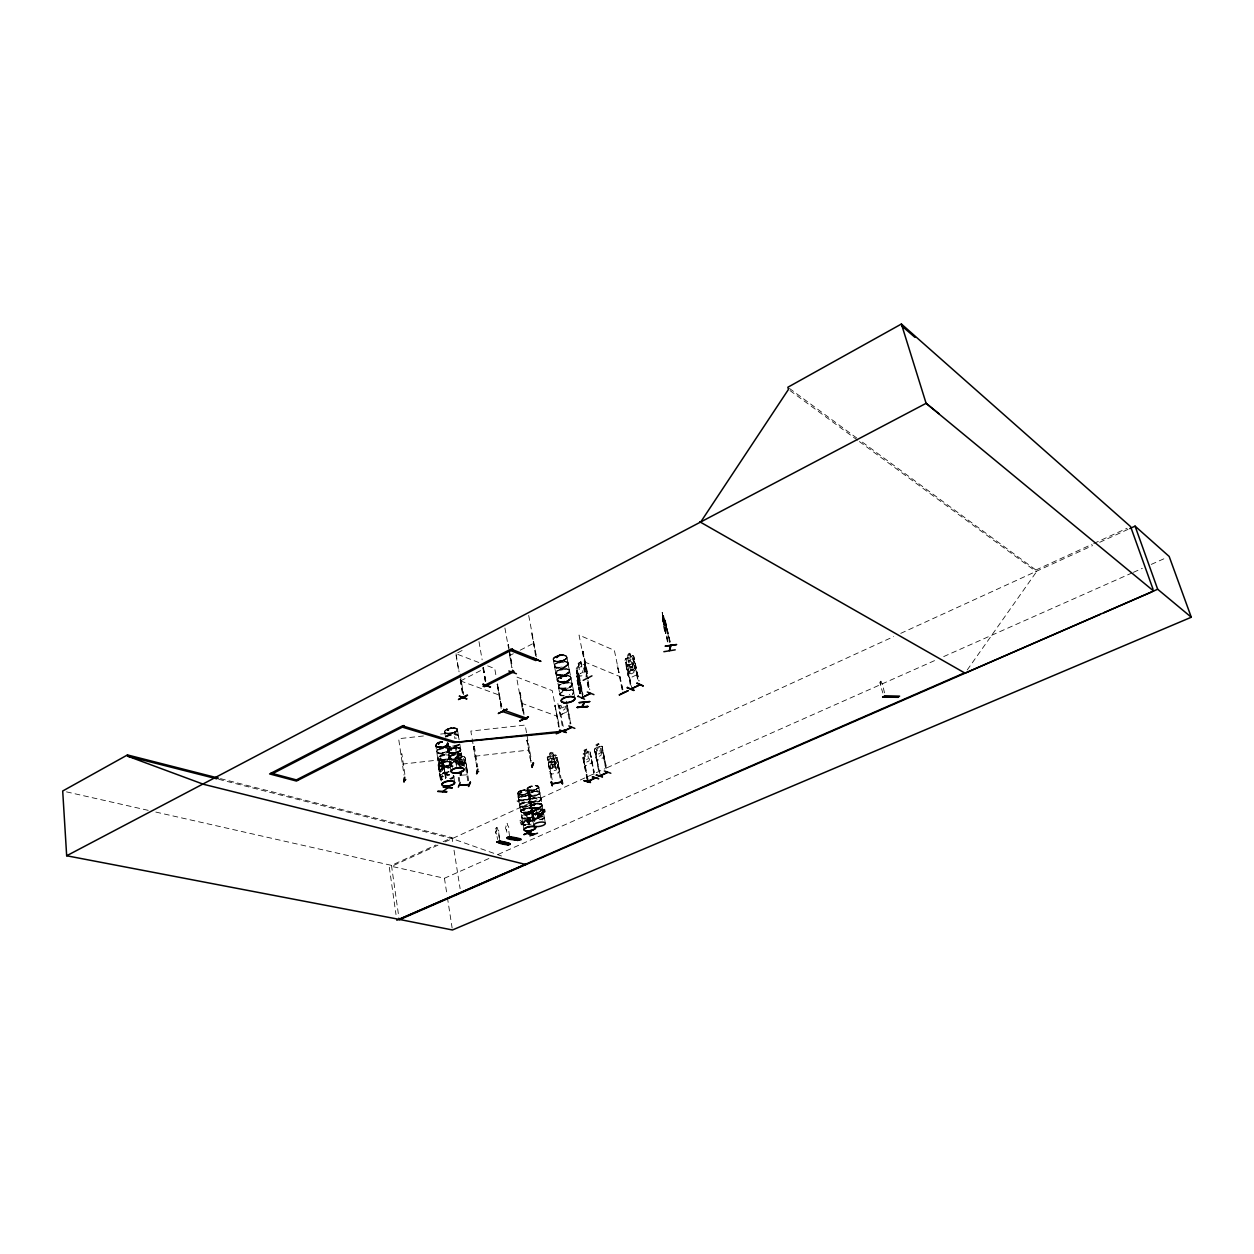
<?xml version="1.0" encoding="UTF-8"?>
<svg xmlns="http://www.w3.org/2000/svg" width="1254" height="1254" viewBox="0 0 1254 1254"><rect width="100%" height="100%" fill="white"/><g stroke="black" fill="none" stroke-linecap="round" stroke-linejoin="round"><path stroke-width="0.75" stroke-dasharray="5 3.75" d="M554.409 665.075L554.973 667.222M572.31 684.982L572.31 684.95A7.069 2.947 -11 0 0 562.67 683.477A7.069 2.947 -11 0 0 561.165 688.854A7.069 2.947 -11 0 0 572.294 685.076L571.73 683.242M573.768 692.333L573.188 690.64M531.351 804.096L531.367 804.033A5.972 2.132 -10.3 0 1 522.072 806.902A5.972 2.132 -10.3 0 1 523.122 802.999A5.972 2.132 -10.3 0 1 531.382 803.908L531.367 803.203M532.574 818.658L531.477 813.36M569.645 671.486L569.661 671.423A7.054 2.978 -10.9 0 0 560.052 669.887A7.054 2.978 -10.9 0 0 558.547 675.326A7.054 2.978 -10.9 0 0 569.629 671.548L568.172 664.557A6.928 2.963 -10.9 0 1 557.293 668.445A6.928 2.963 -10.9 0 1 558.751 663.053A6.928 2.963 -10.9 0 1 568.187 664.698L567.639 662.41M529.266 800.413L528.295 795.208M530.223 797.685L530.238 797.528A5.972 2.147 -10.3 0 1 520.943 800.538A5.972 2.147 -10.3 0 1 521.993 796.603A5.972 2.147 -10.3 0 1 530.238 797.528L530.223 797.842A5.878 2.116 -10.3 0 1 521.053 800.867A5.878 2.116 -10.3 0 1 522.087 797.011A5.878 2.116 -10.3 0 1 530.223 797.905L530.223 796.823M559.786 693.666L560.381 695.359M444.449 772.433L440.326 775.599L444.449 772.433L444.559 768.906M573.689 692.616L574.834 697.882M577.044 675.906L580.132 693.728M449.23 748.716L450.672 756.836A6.552 2.539 -9.2 0 0 441.283 755.739A6.552 2.539 -9.2 0 0 440.593 760.285A6.552 2.539 -9.2 0 0 450.641 756.914L452.49 768.968M449.057 758.936L446.659 744.249M440.734 777.935L440.985 778.562M461.911 756.46L461.911 756.805A6.568 2.539 -9.3 0 1 451.801 760.175A6.568 2.539 -9.3 0 1 452.553 755.629A6.568 2.539 -9.3 0 1 461.895 756.805M635.496 664.808L635.261 668.57L635.574 664.839M539.894 793.092A5.988 2.163 -10.4 0 1 530.536 796.118A5.988 2.163 -10.4 0 1 531.649 792.152A5.988 2.163 -10.4 0 1 539.894 793.092L539.894 792.387M636.687 671.156L636.546 674.903L636.86 671.156M603.237 757.541L603.519 754.25M603.676 754.25L603.393 757.635L597.265 760.41L594.286 749.829L596.716 747.603M591.23 763.09L591.684 759.814M591.606 759.783L591.386 763.184L585.367 765.959L583.941 763.341M519.611 804.896L519.626 805.695M586.01 677.176L586.339 673.539M559.488 711.99L560.946 714.733L567.372 711.614L566.886 704.638M401.876 753.999L400.904 754.25L401.876 753.999L404.964 775.003M528.42 819.693C515.331 826.057 526.288 818.737 528.373 819.755M544.408 817.796L544.408 817.138M528.106 794.111L528.122 794.879M880.089 682.145L881.123 681.251L881.97 683.885A2.289 1.332 -88.6 0 1 883.098 686.894L885.042 695.029M509.547 836.23L508.497 828.581A2.1 1.583 -74.3 0 0 507.635 825.681C508.387 821.245 503.889 823.47 506.13 826.433A2.1 1.583 -74.3 0 0 506.255 829.599L507.055 833.267L506.334 829.615M527.041 818.486L529.517 819.128L527.088 818.611M529.172 825.069L528.216 818.611M496.02 828.251L496.349 830.853A2.085 1.567 -74.5 0 0 496.537 834.051L497.65 839.506M451.346 763.749L446.471 766.131L440.311 765.975M458.588 751.804L453.854 753.105L449.34 752.619M543.233 811.354A6.019 2.116 -10.5 0 1 533.828 814.363A6.019 2.116 -10.5 0 1 534.956 810.476A6.019 2.116 -10.5 0 1 543.233 811.354L543.233 810.68M456.393 748.011L455.468 748.105L458.227 765.034M525.975 814.159C525.645 815.915 527.73 814.739 526.978 814.003C523.953 826.95 529.204 822.326 539.518 816.683L527.746 822.875M527.777 822.859L527.636 822.107M548.703 765.567L550.255 768.373L557.842 766.884L558.281 763.702M557.858 766.931L558.406 763.733M558.845 772.652L559.378 769.501L556.87 755.676L555.538 754.83L548.029 756.303L547.199 757.51L551.008 778.295M559.488 769.533L558.939 772.73L551.337 774.141L549.769 771.304L547.308 757.526L550.365 755.958L549.801 752.933M526.414 815.1L526.006 814.144L526.946 814.018M526.68 814.003L528.498 824.975M476.818 767.072L473.401 746.302M474.294 746.349L473.369 746.443M460.657 764.721A6.583 2.524 -9.3 0 0 460.437 760.833L460.5 760.77A6.583 2.524 -9.3 0 0 450.656 762.981A6.583 2.524 -9.3 0 0 454.293 766.116M460.986 775.223L466.786 774.831L467.319 771.633M466.817 774.784L467.428 771.649L466.065 763.404L464.732 762.401L457.067 762.949L456.221 764.062M521.695 816.824L522.918 823.517A5.909 2.053 -10.3 0 0 531.038 823.721M664.871 630.26C663.131 631.655 661.093 597.045 662.958 620.448L668.178 643.302M662.347 615.385L662.645 613.457M662.598 616.498L662.582 614.319M662.645 619.68L663.632 615.463L663.397 616.78L662.504 613.3M669.683 642.314L664.479 618.112L670.185 641.782M670.075 642.252L664.871 618.065M664.542 625.777L663.523 617.908L668.288 642.832M665.608 633.066C666.611 611.09 666.814 640.794 664.761 630.198L665.733 633.051M541.07 799.488A6.004 2.147 -10.4 0 1 531.696 802.497A6.004 2.147 -10.4 0 1 532.809 798.563A6.004 2.147 -10.4 0 1 541.07 799.488L541.038 799.77A5.909 2.116 -10.4 0 1 531.821 802.842A5.909 2.116 -10.4 0 1 532.919 798.955A5.909 2.116 -10.4 0 1 541.038 799.864L541.054 798.767M440.499 780.098L438.022 764.752L442.474 760.065L446.252 779.941M533.514 815.743A6.004 2.1 -10.3 0 1 524.172 818.737A6.004 2.1 -10.3 0 1 525.238 814.896A6.004 2.1 -10.3 0 1 533.514 815.743L533.499 816.072A5.909 2.069 -10.3 0 1 524.282 819.081A5.909 2.069 -10.3 0 1 525.348 815.288A5.909 2.069 -10.3 0 1 533.499 816.135L533.499 815.053L534.486 821.135M555.788 672.583L556.353 674.464M570.931 678.022L569.598 679.997M557.089 679.684L557.575 678.822M526.931 740.409L527.887 740.158L526.931 740.409L530.975 762.73M460.861 749.641L459.732 751.115M451.33 763.749L451.675 763.012A6.693 2.571 -9.4 0 1 460.626 761.57A6.693 2.571 -9.4 0 1 461.989 764.846M565.679 706.143L564.802 709.341L562.247 710.579L560.397 708.714L559.817 705.767M447.662 751.365C450.17 747.619 457.224 746.318 460.798 749.187M447.615 751.083L451.299 748.277L459.168 747.792M457.647 730.079L452.38 733.276M438.649 764.752L439.746 763.278M444.465 731.474L448.133 728.652L455.954 728.182M440.734 741.913C435.483 741.522 433.335 748.246 440.06 747.196M531.461 812.686L531.398 813.156M463.902 763.89L462.851 763.655L461.582 766.555M539.863 807.404L538.906 807.56L542.167 805.46A5.941 2.116 -10.4 0 0 533.922 804.598A5.941 2.116 -10.4 0 0 532.809 808.454L531.696 808.281M527.558 819.442L528.404 818.972M567.89 681.063L567.278 680.499L568.25 680.812M520.629 810.868L521.194 812.279L524.517 812.905L531.351 811.087M528.686 819.364L529.674 824.834M563.03 660.215C571.103 659.526 563.563 648.506 553.092 658.883L553.672 660.529L557.481 661.548M526.868 793.437L526.272 793.86M457.381 752.337L458.212 751.898M449.261 765.614L448.305 765.724L448.979 765.238M454.951 732.555L454.591 731.928M445.719 746.067L445.907 746.13M578.078 674.652L576.95 671.015L576.762 677.019M576.605 672.959L576.95 671.987M576.824 674.025L577.169 673.053M579.756 693.76L576.683 678.602L577.122 675.843M577.702 674.229L578.078 673.179L582.828 695.077M576.73 676.941L578.078 673.179L582.452 695.108M578.078 673.304L577.702 674.386L576.95 671.015M577.31 680.138L580.288 695.202M579.238 675.734L583 694.638M580.633 686.142C577.075 694.747 582.279 685.076 580.1 682.442M554.738 762.166L553.594 765.112L550.428 762.855L553.092 765.912L551.823 769.893L553.892 766.445L556.227 769.015L557.246 768.718L554.425 765.677L555.836 761.852L551.619 762.698M587.123 779.612L582.389 755.378L583.047 753.967L588.972 751.318L590.101 751.82L594.067 772.354M587.327 779.674L582.546 755.41L584.787 753.168L584.145 750.174L584.834 760.316L586.574 762.103L588.957 761.006L589.772 758.027L588.675 752.478C585.696 752.698 586.935 745.237 587.28 752.102M630.386 685.217L624.931 660.388L625.605 658.789L632.361 655.45L633.709 656.124L639.117 681M625.683 658.82L624.931 660.388M595.023 748.497L594.443 749.861L598.957 772.323M458.321 756.867L457.82 753.811L461.111 753.591L461.613 756.648M455.437 760.096L456.346 760.034L457.287 765.818M461.096 753.638L457.804 753.858M456.534 766.46L455.218 758.184L456.08 757.024L463.729 756.491L465.062 757.494L467.428 771.649M468.667 780.709L465.062 757.494M465.187 759.563L464.278 759.626L467.758 780.787M437.959 743.951C441.878 742.227 437.285 745.675 438.587 743.324M438.618 744.092L439.511 743.465L438.712 744.03M447.882 730.439L447.02 730.063M447.6 730.596L448.932 730.047L448.117 729.906M445.186 745.895L446.126 745.864M454.183 732.555L455.171 732.446M454.512 732.32L455.061 732.085M442.192 763.733L442.725 763.122L441.643 763.482M458.807 759.736L462.115 759.469L462.616 762.542M520.128 792.277L521.241 791.556L520.379 791.885M561.635 678.492L559.989 678.571L560.444 677.724M451.471 749.641L450.688 749.767M556.353 657.018L556.87 657.739M458.431 752.055L457.459 752.149M458.18 752.134L457.553 751.898M557.042 657.723L557.575 656.877M542.041 808.454L540.944 807.811L534.565 810.695L541.007 807.827L542.041 808.454L543.248 815.1C543.139 818.878 529.063 819.771 536.179 819.27M564.096 660.247L563.798 659.792M559.911 678.336L560.71 678.022M560.82 678.242L561.149 677.599M561.228 678.461L560.993 677.615M567.905 680.624L567.451 680.389M570.539 679.166L570.445 676.439M521.288 794.754L517.526 793.641L518.56 791.697M527.056 788.5L533.561 785.459L537.511 785.647L538.844 787.167M530.019 787.01L529.846 787.418M529.972 787.826L530.74 786.948M531.147 808.344L532.417 809.159L530.395 807.419C530.771 803.297 537.543 803.171 540.787 803.626M530.332 806.745L532.527 804.896L538.358 803.626M524.219 809.77L522.996 810.335M523.247 810.115L524.172 809.629M527.072 788.562L529.533 790.271L536.555 789.221M538.859 787.23L536.257 788.844M532.448 809.222L529.407 812.012M533.969 805.742L533.013 805.444L534.423 805.444M533.765 805.585L534.157 805.883M522.84 809.316L524.156 808.83A5.878 2.085 -10.3 0 1 532.307 809.645L528.953 811.902L521.993 812.42M570.476 678.869C567.169 681.706 560.397 683.775 557.042 680.185M496.255 827.765L495.988 828.784M534.173 808.532C536.775 808.344 543.923 806.4 541.634 804.018L540.819 803.642M460.547 750.676L455.594 753.09M438.978 763.984L442.223 761.742L447.176 760.912M581.527 665.184L580.947 661.783L578.016 663.178L578.784 666.485L577.577 668.272L578.784 674.338L580.727 676.251L583.392 674.918L584.317 671.595L583.094 665.529L581.448 665.153L580.806 661.908M630.558 656.406L629.869 653.177L626.906 654.588L627.768 657.895L626.483 659.667L629.053 672.019L631.06 673.915L633.803 672.599L634.728 669.291L633.427 663.209L631.734 662.833L633.709 661.767L634.979 662.41L633.615 661.861L626.953 665.153M627.768 665.952L628.991 664.165M967.242 669.965L1036.478 571.793L1035.898 570.006L860.072 440.452M880.465 681.188L880.104 682.442M528.138 819.285L528.906 825.101M521.727 821.166C523.341 832.672 516.084 812.811 522.918 823.517A5.909 2.053 -10.3 0 1 528.263 820.179C531.21 821.072 529.549 816.056 530.081 819.364M521.178 823.956L520.128 821.887M448.211 744.453L446.346 745.817M439.684 762.981L438.79 765.442M556.149 657.268L557.184 657.362M557.936 657.457L556.557 657.927M532.542 812.796L534.659 810.805L532.386 812.749L533.655 819.442M558.406 677.677L557.137 680.577M558.453 677.959C556.353 679.449 564.488 674.276 566.636 675.655M550.349 755.911L548.923 757.212L551.055 768.592L553.124 770.708L556.149 770.144L557.309 767.432L556.259 761.852L554.456 761.147M550.004 763.012L551.431 761.711M519.877 792.073L521.053 791.682M530.379 787.575L529.501 787.606M526.868 793.704L525.99 793.625M521.789 809.912C518.372 811.918 528.42 805.476 531.085 808.046M523.388 809.802L524.47 810.303M532.95 805.617L533.326 805.648M538.906 807.419L539.878 807.31L539.001 807.482M441.22 761.084L442.239 761.429L443.148 767.15L442.678 770.285L441.079 771.539L439.841 769.768L439.072 759.25C442.27 754.438 441.251 765.849 440.781 757.886M439.245 759.313L440.828 758.043M438.853 766.272L440.969 779.737M445.468 778.373L443.493 762.573L446.549 779.972M456.973 758.09L458.447 756.961M457.961 764.031L459.434 762.902M496.333 827.562L497.383 827.624L497.932 830.148A2.085 1.567 -74.5 0 1 498.684 833.017L499.625 840.619L498.778 833.032A2.085 1.567 -74.5 0 0 497.932 830.148L497.932 830.148M554.472 657.159L555.741 656.391M556.792 656.83L555.945 657.425M558.422 677.646C561.886 675.687 568.234 673.539 570.993 677.505M448.807 749.829L449.935 749.155M568.031 681.016L569.598 680.029M458.588 751.789L459.716 751.13M439.746 763.247L445.546 761.303L451.017 761.993M442.897 763.608L442.019 763.905M443.179 766.805C445.797 766.492 452.239 766.178 451.534 762.275M518.545 791.682L523.906 789.926L527.856 790.114M521.398 791.995L520.347 792.277M526.617 793.704L528.827 792.34L528.702 790.522M521.774 809.896L522.84 809.332M531.477 805.491L532.542 804.911M530.254 811.401L531.304 810.821M457.663 652.832L462.585 650.246M460.579 680.891L483.731 668.962M509.892 655.481L513.325 653.71M520.191 650.183L533.906 643.114M508.325 644.431L509.03 648.255M535.521 655.356L531.602 632.094L536.304 657.065M501.177 708.416L497.242 684.292L501.788 706.66M497.885 684.543L496.945 684.449M583.204 651.422L582.279 651.312L583.204 651.422L587.687 673.774M580.868 661.94L578.141 663.241L578.862 666.517M577.248 670.639L576.464 671.031L577.483 670.733L582.749 697.334M584.207 667.175C585.728 665.435 583.706 673.037 585.728 674.793M520.316 692.898L519.391 692.804L520.316 692.898L524.282 714.702M625.746 658.899L627.768 657.895M632.424 655.607L630.48 656.563L629.869 653.177M626.389 662.112L625.37 662.41L626.389 662.112L631.985 688.603M633.223 658.538L634.258 658.24L633.223 658.538L637.675 679.402M629.21 664.996L631.922 663.664L630.637 657.613L627.925 658.946L630.511 671.313L633.254 669.997L631.969 663.915L629.226 665.247M622.047 689.653L617.407 665.843L622.94 689.747M617.987 666.093L617.109 665.984M628.395 671.736L635.104 668.46M635.261 668.57L628.348 671.878L626.859 669.025M558.359 706.472L561.055 705.156M564.316 706.801L561.761 708.055L561.196 705.093M560.851 714.702L567.372 711.614M631.044 659.416L628.113 660.827L628.881 664.103L626.201 666.673L628.035 675.389M558.673 726.975L554.958 705.783L559.55 727.054M555.538 706.002L554.66 705.924M636.546 674.903L629.555 678.179L628.066 675.295M584.145 750.174L586.762 749.014M587.28 751.945L588.988 751.193M594.96 748.419L600.932 745.738L601.998 746.334M588.392 781.211L582.953 757.291M593.926 774.627L590.368 753.685M600.415 775.74L594.866 751.757M605.4 767.166L602.359 748.105M155.825 812.075L391.467 865.37L436 844.977M443.132 841.7L452.036 837.625L452.804 842.484M1035.898 570.006L1092.015 544.299M1093.77 543.499L1127.095 528.232M437.944 845.149L391.609 866.357L444.433 878.27L489.17 858.394M445.06 841.889L605.274 768.577M607.046 767.761L893.632 636.624M900.748 633.364L1092.626 545.553M1099.695 542.308L1128.004 529.36M542.371 810.288L544.753 809.206L545.286 812.075L537.747 816.856L535.599 816.291L535.113 813.642L536.759 811.354L541.195 809.332L542.245 810.397L544.753 809.206L545.286 812.075M545.114 811.996L542.888 813.141M525.975 814.316L538.123 808.955L526.131 814.99L527.072 814.739M527.432 818.376L528.577 819.019M528.404 818.063L527.762 819.379M527.37 819.27L530.003 818.094M527.934 819.661L528.859 819.332M530.238 819.411L528.295 820.163A5.909 2.053 -10.3 0 1 534.455 821.48M539.518 816.683L527.37 822.028M527.448 822.624L539.659 817.467M498.12 854.429L936.534 659.745M943.698 656.579L1131.578 573.141M1133.381 572.341L1142.316 568.375M1151.266 564.394L1165.577 558.046M568.328 680.781L561.494 682.286L557.089 680.279M446.361 745.848L440.06 747.227M457.208 752.635L458.635 752.071M442.49 763.341L441.518 763.905M449.496 765.395L446.502 766.398M519.595 791.102L520.896 790.584A5.847 2.132 -10.3 0 1 529.063 791.525A5.847 2.132 -10.3 0 1 519.924 794.487A5.847 2.132 -10.3 0 1 520.959 790.6M535.348 789.581L536.649 789.079M525.755 794.017L527.056 793.531M539.972 807.278L535.662 808.438M451.597 750.362L450.39 750.441M442.223 761.742L443.822 761.303M525.739 794.033L521.303 794.785M532.307 809.645A5.878 2.085 -10.3 0 1 523.137 812.592A5.878 2.085 -10.3 0 1 524.188 808.783L531.132 808.313M524.156 808.83L525.63 808.438M460.845 762.056L460.955 762.118A6.583 2.524 -9.4 0 1 461.974 765.253M552.81 752.369L553.375 755.394L556.792 755.77L561.04 778.342M548.374 759.203L547.481 759.375L548.406 759.344L552.606 781.885M556.227 757.729L557.121 757.557L556.227 757.729L560.13 778.389M551.588 762.495L554.597 761.915M548.264 763.263L549.095 761.993C554.19 763.2 547.637 756.193 553.97 757.996L554.55 761.037L557.967 761.491L556.635 760.645M550.757 758.639L553.986 758.043M549.174 762.134L556.604 760.755L557.873 761.554M537.135 807.905L532.762 808.234L530.348 807.168M523.216 809.99L524.015 810.319M445.531 737.164L444.606 731.348L446.173 733.261L452.38 733.308M440.718 741.898L442.411 741.616A6.411 2.539 -9.1 0 0 435.702 744.97L436.894 752.494M438.759 743.277L439.919 743.622M455.61 753.105L452.224 753.497M441.863 763.153L442.537 762.949M563.234 682.176L565.037 681.878M449.747 728.198L451.456 727.916M559.018 655.246L560.82 654.964M556.792 656.908L557.607 657.3M662.614 619.601L667.786 643.349M402.409 764.109L458.039 757.777M475.047 756.193L529.658 749.97M423.429 735.973L398.631 738.716L404.007 775.113M440.577 734.076L453.932 732.602L454.81 737.995M536.869 803.751L541.665 804.253M459.544 763.702L462.616 763.482L461.676 757.777L458.619 757.98L460.547 769.658M523.906 789.957L525.379 789.863M458.933 759.83L462.021 759.579M459.607 763.921L462.663 763.717L463.604 769.439M445.562 761.319L447.223 761.225M449.01 733.653L450.672 733.559M564.817 675.467L566.573 675.389M557.481 661.579L564.3 660.09L563.218 659.87M880.763 684.919L880.026 682.725L880.637 684.919A2.289 1.332 -88.6 0 0 881.405 688.352L882.863 692.976M534.157 808.516L532.809 808.485A5.941 2.116 -10.4 0 0 542.089 805.476M443.179 766.774L440.373 766.476M447.176 760.927L451.597 762.604M452.224 753.466L449.387 753.137M453.133 727.822L454.669 727.931M566.636 675.687L569.504 676.141M438.022 764.752L440.812 780.129M439.558 762.307L439.166 759.266M442.38 760.049L443.195 760.755M443.148 760.661L445.781 778.405M630.417 656.532L632.094 656.908L633.38 662.958L632.486 666.266L629.774 667.598L627.768 665.717M66.493 791.87L148.223 810.35M218.698 779.298L452.192 838.628L501.522 856.012M220.469 778.64L452.036 837.625M496.459 834.02L496.537 834.051A2.085 1.567 -74.5 0 1 496.271 830.838L496.349 830.853M538.123 808.955L538.264 809.739M597.265 760.41L595.948 757.761M583.659 756.977L587.828 779.283M595.572 751.428L599.459 771.931M599.287 746.396L602.077 746.24L606.701 768.78M601.638 748.434L605.604 767.244M602.077 746.24L606.481 768.718M460.343 680.875L499.437 695.155M521.272 703.133L557.168 716.238M557.873 703.525L562.623 727.665M558.391 705.547L559.143 705.171L563.391 727.304M553.359 755.347L555.161 756.037L556.212 761.617L555.052 764.313L552.026 764.877L549.973 762.793M478.809 662.488L455.798 653.679L458.823 671.815M487.665 665.89L494.75 668.601L496.082 676.188M577.78 677.724L579.379 680.561M576.119 669.025C576.793 666.203 582.091 663.037 584.693 664.745L589.803 689.716M584.693 664.745L589.568 689.622M584.395 661.893L619.837 676.564M521.162 812.059L522.025 812.639M440.311 766.178L438.743 765.159L439.386 766.006M439.402 766.037L440.373 766.445M448.399 752.682L447.741 751.757L449.324 752.839M448.352 752.4L449.371 753.105M527.871 790.145L528.686 790.49M459.183 747.823L460.798 749.155M455.97 728.229L457.538 729.326L456.942 728.699M632.345 655.576L633.631 656.093L638.897 680.906M462.507 762.698L464.309 763.608L464.936 767.432M663.272 616.796L665.106 623.269L665.153 628.458L664.354 626.655M459.481 763.968L458.415 763.921L461.049 767.291M789.424 388.411L858.488 439.308M790.02 390.59L857.83 440.436M859.413 441.596L1036.478 571.793M463.714 756.538L465.046 757.541M457.898 763.811L459.952 766.147M558.955 688.007L555.977 673.931M540.944 798.563L539.831 792.857A5.988 2.163 -10.4 0 0 531.586 791.823A5.988 2.163 -10.4 0 0 530.489 795.788A5.988 2.163 -10.4 0 0 539.831 792.763L539.847 792.857M531.304 803.015L530.191 797.356A5.972 2.147 -10.3 0 1 520.88 800.209A5.972 2.147 -10.3 0 1 521.93 796.29A5.972 2.147 -10.3 0 1 530.191 797.199L530.191 797.325M529.345 801.463L531.445 812.623M533.405 814.849L531.335 803.736M518.576 799.503L519.689 805.225M532.699 819.881L533.718 825.21M519.705 805.883L521.789 817.075M663.507 615.479L669.793 641.829M522.949 824.207L524 829.568M450.123 765.818L448.916 758.294M572.169 683.853L569.614 671.203M554.472 666.532L555.836 672.99M558.516 687.38L559.848 694.011M530.395 807.419L530.27 806.51M568.062 663.005L566.73 656.641M573.721 691.362L572.263 684.668M530.113 796.588L529.016 790.976M450.374 755.77L450.672 756.742M628.129 675.326L629.68 678.053M548.797 765.504L550.302 768.216M551.384 774.031L549.769 771.335M559.503 711.911L560.946 714.733M544.205 816.683L543.186 811.166M578.157 683.806L578.956 685.593L579.285 680.687M543.045 810.288L541.023 799.3A6.004 2.147 -10.4 0 1 531.633 802.168A6.004 2.147 -10.4 0 1 532.746 798.234A6.004 2.147 -10.4 0 1 541.007 799.159L541.007 799.268M539.675 791.964L538.656 786.509M437.756 758.936L437.63 758.215M446.973 745.973L446.596 744.735M447.788 752.039L447.631 751.083M579.301 689.966L578.376 687.192L579.176 689.982M633.458 658.648L637.91 679.496M626.169 662.018L630.966 684.731M622.627 689.888L614.366 650.34L579.019 635.057L587.138 675.53M582.891 651.578L587.75 675.781M582.593 651.155L587.452 675.373M584.427 667.269L585.963 674.887M587.483 682.489L589.004 690.108M587.248 682.395L588.769 690.013M581.198 693.917L576.15 668.993L580.978 693.823M577.686 680.107L580.665 695.171M436.909 752.525L437.615 758.215M439.762 771.68L439.715 770.505M590.038 751.804L594.271 772.433M550.224 755.833C546.775 752.055 555.256 750.394 553.453 755.221M437.85 758.748L441.847 784.016M567.294 705.265L570.883 723.746M566.322 701.174L570.648 723.668M566.322 705.547L570.115 724.107M553.265 659.588L554.44 665.827M559.268 727.195L552.293 690.625L516.507 676.925L523.043 712.805M528.702 615.448L536.555 657.159M545.271 822.702L544.346 817.545M520.018 693.039L523.984 714.843M519.689 692.663L523.326 712.664M526.523 732.728L525.128 725.078L470.846 731.082L471.817 736.882M526.884 734.656L531.555 760.755M526.962 740.268L531.022 762.589M509.375 650.168L512.478 667.347M508.074 644.337L508.763 648.146M509.108 650.058L512.228 667.253M539.314 816.62L539.455 817.404M504.907 627.972L508.56 648.146M508.889 649.98L512.071 667.551M509.406 654.086L511.82 667.457M453.744 775.834L454.669 782.527M527.229 789.001L528.185 794.409M528.232 818.016L529.235 824.662M517.62 793.453L518.56 798.814M497.43 683.775L501.49 706.801M497.242 684.292L501.475 708.275M478.981 641.625L482.147 659.839M483.511 667.677L485.815 680.953M483.245 667.583L485.878 682.756M483.103 667.88L485.408 681.157M482.853 667.771L485.157 681.063M474.325 746.208L477.758 766.962M472.147 738.81L476.849 766.931M460.155 674.041L463.619 694.794M460.751 679.417L463.322 694.951M456.033 653.695L459.058 671.831M460.422 679.449L462.883 694.716M460.108 679.511L462.648 694.7M464.262 763.372L463.322 757.651L461.519 756.758L461.017 753.701M457.365 729.248L459.105 739.797M459.779 743.857L463.964 769.36M457.82 753.811L458.431 757.008M455.986 745.189L459.152 764.924M459.168 777.37L460.359 785.223M455.327 758.215L456.378 764.799M458.259 777.449L458.823 781.446M448.446 743.794L449.324 749.296A6.442 2.524 -9.1 0 1 439.449 752.604A6.442 2.524 -9.1 0 1 440.107 748.105A6.442 2.524 -9.1 0 1 449.308 749.296M450.061 765.332L450.954 770.865M454.026 850.181L460.108 888.678M444.433 878.27L447.114 895.513M447.396 897.425L452.145 928.07M391.467 865.37L398.882 917.473M389.304 867.251L395.998 914.574M518.513 798.296L518.498 799.315M529.266 800.24L529.266 801.275M451.675 762.981L451.675 763.012A6.693 2.571 -9.4 0 0 451.534 766.586M447.803 742.932A6.411 2.524 -9.1 0 1 448.336 743.481A6.427 2.539 -9.1 0 1 441.659 746.851A6.411 2.539 -9.1 0 1 435.702 744.97A6.427 2.539 -9.1 0 1 442.396 741.631M442.443 741.851A6.458 2.555 -9.1 0 0 435.749 744.954A6.427 2.539 -9.1 0 0 441.659 746.851A6.411 2.539 -9.1 0 0 448.368 743.559M447.819 742.917A6.427 2.539 -9.1 0 1 448.368 743.481M448.133 744.468A6.458 2.555 -9.1 0 1 440.593 747.18A6.458 2.555 -9.1 0 1 435.749 744.954M453.713 776.022A6.583 2.492 -9.2 0 1 450.233 779.251M442.474 779.753A6.583 2.492 -9.2 0 1 441.894 776.79A6.583 2.492 -9.2 0 1 449.402 774.737M453.133 775.912A6.489 2.445 -9.2 0 1 451.644 779.079M441.674 779.722A6.489 2.445 -9.2 0 1 442.537 776.869A6.489 2.445 -9.2 0 1 449.434 775.191M447.521 772.746A6.583 2.508 -9.2 0 1 439.825 770.849A6.583 2.508 -9.2 0 1 449.81 767.84M453.603 775.912A6.489 2.445 -9.2 0 1 448.493 778.891M442.427 778.953A6.489 2.445 -9.2 0 1 441.439 776.367A6.489 2.445 -9.2 0 1 447.6 774.126M447.568 773.122A6.474 2.461 -9.2 0 1 439.888 771.586L439.888 771.602A6.474 2.461 -9.2 0 1 448.305 768.216M453.666 775.662A6.583 2.492 -9.2 0 1 450.186 778.891M442.411 779.408A6.583 2.492 -9.2 0 1 441.831 776.43A6.583 2.492 -9.2 0 1 449.34 774.376M449.073 771.962A6.583 2.508 -9.2 0 1 440.938 772.323A6.583 2.508 -9.2 0 1 441.439 769A6.583 2.508 -9.2 0 1 449.747 767.479M448.963 771.523A6.474 2.461 -9.2 0 1 440.953 771.884A6.474 2.461 -9.2 0 1 441.455 768.624A6.474 2.461 -9.2 0 1 449.637 767.119M459.434 744.578A6.552 2.586 -9.3 0 1 450.452 747.306A6.552 2.586 -9.3 0 1 447.897 743.888M458.713 744.892A6.646 2.618 -9.3 0 1 448.916 746.757A6.646 2.618 -9.3 0 1 448.885 742.791M457.397 744.782A6.552 2.586 -9.3 0 1 448.869 745.958A6.552 2.586 -9.3 0 1 447.709 742.713M458.651 744.531A6.646 2.618 -9.3 0 1 449.543 746.522A6.646 2.618 -9.3 0 1 447.694 743.105M445.86 736.443A6.536 2.602 -9.2 0 1 456.221 733.872A6.536 2.602 -9.2 0 1 454.857 738.402M445.813 736.85A6.646 2.649 -9.2 0 1 455.672 734.123A6.646 2.649 -9.2 0 1 456.393 738.261M446.785 736.897A6.536 2.602 -9.3 0 1 455.751 734.922A6.536 2.602 -9.3 0 1 457.553 738.324M446.628 736.474A6.646 2.649 -9.2 0 1 456.425 734.593A6.646 2.649 -9.2 0 1 456.456 738.622M450.735 766.539A6.583 2.524 -9.4 0 1 452.694 763.075A6.583 2.524 -9.4 0 1 461.064 762.103M452.788 766.476A6.693 2.571 -9.4 0 1 451.268 762.918A6.693 2.571 -9.4 0 1 461.002 761.288A6.693 2.571 -9.4 0 1 460.798 765.159M534.032 820.947A5.925 2.069 -10.5 0 1 534.909 817.859A5.925 2.069 -10.5 0 1 543.123 816.84A5.925 2.069 -10.5 0 1 542.23 819.944M535.019 820.806A6.019 2.1 -10.5 0 1 534.032 817.843A6.019 2.1 -10.5 0 1 542.794 816.354A6.019 2.1 -10.5 0 1 542.214 819.583M534.941 820.069A5.925 2.069 -10.5 0 1 534.706 816.762A5.925 2.069 -10.5 0 1 543.719 816.103A5.925 2.069 -10.5 0 1 539.267 819.74M534.956 820.477A6.019 2.1 -10.5 0 1 534.329 817.31A6.019 2.1 -10.5 0 1 543.374 816.197A6.019 2.1 -10.5 0 1 540.835 819.755M525.442 825.508A5.925 2.053 -10.4 0 1 524.611 822.514A5.925 2.053 -10.4 0 1 533.405 821.229M525.332 825.163A6.004 2.085 -10.4 0 1 525.05 821.856A6.004 2.085 -10.4 0 1 534.204 821.166M531.147 824.113A6.004 2.085 -10.4 0 1 529.674 824.505M525.269 824.834A6.004 2.085 -10.4 0 1 525.63 821.26A6.004 2.085 -10.4 0 1 534.58 821.307M561.306 695.876A7.085 2.916 -11 0 1 562.043 691.753A7.085 2.916 -11 0 1 571.495 690.217A7.085 2.916 -11 0 1 572.373 694.073M560.569 695.751A6.975 2.869 -11 0 1 563.14 691.738A6.975 2.869 -11 0 1 571.918 690.797A6.975 2.869 -11 0 1 572.357 694.481M564.081 695.484A6.975 2.884 -11 0 1 561.165 691.471A6.975 2.884 -11 0 1 572.075 689.7A6.975 2.884 -11 0 1 569.316 694.622M564.128 695.954A7.085 2.916 -11 0 1 560.804 692.161A7.085 2.916 -11 0 1 571.416 689.825A7.085 2.916 -11 0 1 571.009 694.45M634.665 670.765L633.74 671.329L631.452 668.962L629.571 673.351L630.668 668.539C626.012 666.642 629.022 663.1 631.091 667.52L632.957 663.335L631.891 667.974L634.665 670.765M568.234 664.15L568.219 664.181A7.038 3.01 -10.9 0 0 558.626 662.582A7.038 3.01 -10.9 0 0 557.152 668.068A7.038 3.01 -10.9 0 0 568.203 664.275L568.219 664.212M461.974 756.272L461.942 756.366A6.678 2.586 -9.3 0 0 452.443 755.19A6.678 2.586 -9.3 0 0 451.675 759.814A6.678 2.586 -9.3 0 0 461.942 756.397M542.23 814.332L539.173 813.94L536.681 817.091L538.546 813.58L535.787 812.169L538.938 812.78L541.352 809.723L539.612 813.141L542.23 814.332M449.559 749.986L449.559 750.017A6.552 2.555 -9.1 0 0 440.185 748.842A6.552 2.555 -9.1 0 0 439.511 753.403A6.552 2.555 -9.1 0 0 449.543 750.033M601.748 752.463L600.948 755.457L598.534 756.57L596.763 754.783L596.058 744.61L598.691 743.434L601.748 752.463M577.796 675.467L578.455 683.007L577.796 675.467M519.893 799.629L518.733 801.964L516.993 800.945L517.996 800.491A7.853 5.988 -72.7 0 1 522.761 790.553A7.853 5.988 -72.7 0 1 530.081 794.989L531.085 794.534L529.831 796.917L527.981 795.961L528.984 795.491A6.568 5 -72.7 0 0 522.855 791.791A6.568 5 -72.7 0 0 518.89 800.083L519.893 799.629M440.53 758.764L439.668 760.614L440.53 758.764M441.392 762.103L439.793 763.372L440.687 769.094L442.286 767.824L441.392 762.103M458.854 670.012L458.917 669.871M580.43 662.676L578.721 663.538L578.94 664.62L580.649 663.758L580.43 662.676M581.668 666.235L579.003 667.567L580.21 673.633L582.875 672.316L581.668 666.235M629.351 654.086L627.611 654.933L627.846 656.014L629.586 655.152L629.351 654.086M630.668 660.372L628.912 661.219L629.147 662.3L630.903 661.454L630.668 660.372M586.292 749.814L584.96 751.522L586.292 749.814M598.236 744.233L596.888 745.958L598.236 744.233M587.405 753.074L585.022 754.187L586.104 759.72L588.487 758.623L587.405 753.074M599.349 747.509L596.951 748.622L598.048 754.187L600.462 753.058L599.349 747.509M541.446 810.758L537.01 812.78L537.496 815.429L541.932 813.423L541.446 810.758M544.314 809.974L543.844 812.059L544.314 809.974M552.356 752.964L550.428 753.341L550.616 754.328L552.544 753.967L552.356 752.964M553.547 756.35L550.537 756.914L552.669 768.294L555.694 767.746L553.547 756.35M553.453 758.764L551.509 759.125L551.697 760.112L553.641 759.752L553.453 758.764M460.547 754.25L458.588 754.375L458.745 755.394L460.72 755.269L460.547 754.25M461.535 760.175L459.56 760.3L459.732 761.319L461.707 761.194L461.535 760.175M439.417 772.966L440.42 775.599L439.464 772.903M533.467 815.586L533.467 815.555A5.988 2.1 -10.3 0 1 524.109 818.407A5.988 2.1 -10.3 0 1 525.175 814.567A5.988 2.1 -10.3 0 1 533.467 815.413L533.452 815.555M450.625 757.322L450.609 757.338A6.458 2.508 -9.2 0 1 440.718 760.629A6.458 2.508 -9.2 0 1 441.392 756.178A6.458 2.508 -9.2 0 1 450.609 757.338L450.609 757.259M449.512 750.441L449.512 750.409A6.442 2.524 -9.1 0 1 439.621 753.764A6.442 2.524 -9.1 0 1 440.295 749.265A6.442 2.524 -9.1 0 1 449.496 750.456M569.614 671.172L569.582 671.125A7.054 2.994 -10.9 0 0 559.974 669.511A7.054 2.994 -10.9 0 0 558.469 674.966A7.054 2.994 -10.9 0 0 569.567 671.172L569.598 671.125M568.187 663.883L568.156 663.852A7.038 3.01 -10.9 0 0 558.563 662.206A7.038 3.01 -10.9 0 0 557.074 667.692A7.038 3.01 -10.9 0 0 568.14 663.899L568.172 663.852M441.643 766.413A6.442 2.477 -9.2 0 0 451.534 763.122A6.442 2.477 -9.2 0 0 442.317 761.977A6.442 2.477 -9.2 0 0 441.643 766.413A6.442 2.477 -9.2 0 0 451.534 763.169A6.442 2.477 -9.2 0 0 442.333 762.04A6.442 2.477 -9.2 0 0 441.643 766.46M441.58 766.006A6.442 2.477 -9.2 0 0 451.456 762.73A6.442 2.477 -9.2 0 0 442.254 761.586A6.442 2.477 -9.2 0 0 441.58 766.006M440.656 747.525A6.427 2.539 -9.1 0 0 448.164 744.829A6.411 2.524 -9.1 0 1 440.656 747.525A6.427 2.539 -9.1 0 1 435.828 745.315A6.427 2.539 -9.1 0 1 442.49 742.227A6.411 2.524 -9.1 0 0 435.859 745.315A6.411 2.524 -9.1 0 0 440.656 747.525M440.53 759.485A6.458 2.508 -9.2 0 0 450.421 756.178A6.458 2.508 -9.2 0 0 441.204 755.018A6.458 2.508 -9.2 0 0 440.53 759.485M440.53 759.924A6.552 2.539 -9.2 0 0 450.594 756.57A6.552 2.539 -9.2 0 0 441.22 755.378A6.552 2.539 -9.2 0 0 440.53 759.924M439.449 753.043A6.536 2.555 -9.1 0 0 449.481 749.688A6.536 2.555 -9.1 0 0 440.123 748.481A6.536 2.555 -9.1 0 0 439.449 753.043M441.753 767.04A6.442 2.477 -9.2 0 0 451.612 763.749A6.458 2.477 -9.2 0 0 442.411 762.604A6.458 2.477 -9.2 0 0 441.737 767.025A6.458 2.477 -9.2 0 0 451.628 763.733A6.442 2.477 -9.2 0 0 442.427 762.62A6.442 2.477 -9.2 0 0 441.753 767.04M450.656 753.09A6.552 2.555 -9.3 0 0 460.72 749.72A6.552 2.555 -9.3 0 0 451.409 748.513A6.552 2.555 -9.3 0 0 450.656 753.09M447.459 733.292A6.521 2.618 -9.2 0 0 457.475 729.906A6.521 2.618 -9.2 0 0 448.18 728.621A6.521 2.618 -9.2 0 0 447.459 733.292A6.505 2.618 -9.2 0 0 457.475 729.922A6.505 2.618 -9.2 0 0 448.195 728.637A6.505 2.618 -9.2 0 0 447.474 733.308M450.609 752.682A6.536 2.555 -9.3 0 0 460.641 749.312A6.536 2.555 -9.3 0 0 451.346 748.121A6.552 2.555 -9.3 0 0 450.594 752.698A6.552 2.555 -9.3 0 0 460.657 749.328A6.552 2.555 -9.3 0 0 451.346 748.121A6.536 2.555 -9.3 0 0 450.609 752.682M447.568 733.888A6.505 2.602 -9.2 0 0 457.553 730.518A6.505 2.602 -9.2 0 0 448.289 729.232A6.505 2.602 -9.2 0 0 447.568 733.888M450.766 753.717A6.536 2.555 -9.3 0 0 460.814 750.362A6.536 2.555 -9.3 0 0 451.518 749.155A6.536 2.555 -9.3 0 0 450.766 753.717M450.688 753.372A6.583 2.571 -9.3 0 0 460.798 749.986A6.583 2.571 -9.3 0 0 451.424 748.763A6.583 2.571 -9.3 0 0 450.688 753.372M451.612 759.454A6.678 2.586 -9.3 0 0 461.88 756.037A6.678 2.586 -9.3 0 0 452.38 754.83A6.678 2.586 -9.3 0 0 451.612 759.454M451.612 758.999A6.568 2.539 -9.3 0 0 461.707 755.629A6.568 2.539 -9.3 0 0 452.365 754.453A6.568 2.539 -9.3 0 0 451.612 758.999M532.793 808.187A5.894 2.1 -10.4 0 0 542.01 805.24A5.894 2.1 -10.4 0 0 533.89 804.347A5.894 2.1 -10.4 0 0 532.793 808.187M529.517 790.051A5.878 2.147 -10.4 0 0 538.687 787.073A5.878 2.147 -10.4 0 0 530.599 786.133A5.878 2.147 -10.4 0 0 529.517 790.051M532.731 807.827A5.878 2.1 -10.4 0 0 541.932 804.864A5.878 2.1 -10.4 0 0 533.828 803.986A5.878 2.1 -10.4 0 0 532.731 807.827M529.627 790.584A5.862 2.147 -10.4 0 0 538.781 787.606A5.862 2.147 -10.4 0 0 530.708 786.666A5.878 2.147 -10.4 0 0 529.627 790.6A5.878 2.147 -10.4 0 0 538.797 787.622A5.878 2.147 -10.4 0 0 530.708 786.681A5.862 2.147 -10.4 0 0 529.627 790.584M531.618 801.761A5.894 2.116 -10.4 0 0 540.85 798.798A5.894 2.116 -10.4 0 0 532.715 797.889A5.894 2.116 -10.4 0 0 531.618 801.761M530.661 796.447A5.894 2.132 -10.4 0 0 539.878 793.468A5.894 2.132 -10.4 0 0 531.759 792.544A5.894 2.132 -10.4 0 0 530.661 796.447M530.473 795.381A5.894 2.132 -10.4 0 0 539.675 792.403A5.894 2.132 -10.4 0 0 531.571 791.478A5.894 2.132 -10.4 0 0 530.473 795.381M532.903 808.783A5.894 2.085 -10.4 0 0 542.104 805.82A5.894 2.085 -10.4 0 0 534 804.943A5.894 2.085 -10.4 0 0 532.903 808.783M533.953 814.708A5.925 2.085 -10.5 0 0 543.201 811.746A5.925 2.085 -10.5 0 0 535.066 810.883A5.925 2.085 -10.5 0 0 533.953 814.708M533.765 814.034A6.019 2.116 -10.5 0 0 543.17 811.024A6.019 2.116 -10.5 0 0 534.894 810.147A6.019 2.116 -10.5 0 0 533.765 814.034M533.749 813.627A5.925 2.085 -10.5 0 0 543.013 810.664A5.925 2.085 -10.5 0 0 534.862 809.802A5.925 2.085 -10.5 0 0 533.749 813.627M522.181 807.247A5.878 2.1 -10.3 0 0 531.367 804.284A5.878 2.1 -10.3 0 0 523.231 803.406A5.878 2.1 -10.3 0 0 522.181 807.247M523.09 812.216A5.862 2.085 -10.3 0 0 532.245 809.285A5.862 2.085 -10.3 0 0 524.125 808.422A5.862 2.085 -10.3 0 0 523.09 812.216M520.034 795.02A5.847 2.132 -10.3 0 0 529.141 792.058A5.847 2.132 -10.3 0 0 521.053 791.149A5.847 2.132 -10.3 0 0 520.034 795.02M519.94 794.691A5.894 2.147 -10.3 0 0 529.125 791.729A5.894 2.147 -10.3 0 0 520.974 790.788A5.894 2.147 -10.3 0 0 519.94 794.691M521.993 806.165A5.878 2.1 -10.3 0 0 531.179 803.218A5.878 2.1 -10.3 0 0 523.043 802.325A5.878 2.1 -10.3 0 0 521.993 806.165M522.009 806.573A5.972 2.132 -10.3 0 0 531.335 803.579A5.972 2.132 -10.3 0 0 523.075 802.67A5.972 2.132 -10.3 0 0 522.009 806.573M520.865 799.801A5.878 2.116 -10.3 0 0 530.019 796.839A5.878 2.116 -10.3 0 0 521.899 795.945A5.878 2.116 -10.3 0 0 520.865 799.801M523.247 813.172A5.862 2.069 -10.3 0 0 532.401 810.225A5.862 2.069 -10.3 0 0 524.297 809.379A5.862 2.069 -10.3 0 0 523.247 813.172M523.169 812.843A5.909 2.1 -10.3 0 0 532.386 809.88A5.909 2.1 -10.3 0 0 524.219 809.018A5.909 2.1 -10.3 0 0 523.169 812.843M524.094 818A5.894 2.069 -10.3 0 0 533.295 815.053A5.894 2.069 -10.3 0 0 525.16 814.207A5.894 2.069 -10.3 0 0 524.094 818M558.704 675.702A6.944 2.931 -10.9 0 0 569.614 671.987A6.944 2.931 -10.9 0 0 560.177 670.357A6.944 2.931 -10.9 0 0 558.704 675.702M559.88 681.815A6.944 2.916 -11 0 0 570.789 678.101A6.944 2.916 -11 0 0 561.369 676.502A6.944 2.916 -11 0 0 559.88 681.815M555.883 661.14A6.913 2.978 -10.9 0 0 566.745 657.409A6.913 2.978 -10.9 0 0 557.34 655.717A6.913 2.978 -10.9 0 0 555.883 661.14A6.897 2.978 -10.9 0 0 566.745 657.425A6.897 2.978 -10.9 0 0 557.34 655.732A6.897 2.978 -10.9 0 0 555.898 661.156M559.817 681.392A6.928 2.916 -11 0 0 570.695 677.677A6.928 2.916 -11 0 0 561.29 676.078A6.928 2.916 -11 0 0 559.817 681.392M556.008 661.767A6.913 2.978 -10.9 0 0 566.871 658.036A6.913 2.978 -10.9 0 0 557.45 656.344A6.913 2.978 -10.9 0 0 556.008 661.767A6.881 2.963 -10.9 0 0 566.855 658.036A6.881 2.963 -10.9 0 0 557.466 656.359A6.881 2.963 -10.9 0 0 556.024 661.751M555.914 661.391A6.944 2.994 -10.9 0 0 566.824 657.645A6.944 2.994 -10.9 0 0 557.372 655.952A6.944 2.994 -10.9 0 0 555.914 661.391M558.469 674.495A6.944 2.947 -10.9 0 0 569.379 670.765A6.944 2.947 -10.9 0 0 559.927 669.119A6.944 2.947 -10.9 0 0 558.469 674.495M557.058 667.222A6.928 2.963 -10.9 0 0 567.952 663.491A6.928 2.963 -10.9 0 0 558.516 661.83A6.928 2.963 -10.9 0 0 557.058 667.222M560.021 682.474A6.928 2.9 -11 0 0 570.915 678.775A6.928 2.9 -11 0 0 561.494 677.176A6.928 2.9 -11 0 0 560.021 682.474M559.911 682.113A6.975 2.931 -11 0 0 570.899 678.383A6.975 2.931 -11 0 0 561.4 676.768A6.975 2.931 -11 0 0 559.911 682.113M561.306 689.23A6.96 2.9 -11 0 0 572.263 685.515A6.96 2.9 -11 0 0 562.795 683.947A6.96 2.9 -11 0 0 561.306 689.23M561.087 688.477A7.069 2.947 -11 0 0 572.216 684.7A7.069 2.947 -11 0 0 562.607 683.101A7.069 2.947 -11 0 0 561.087 688.477M561.071 688.007A6.96 2.9 -11 0 0 572.028 684.292A6.96 2.9 -11 0 0 562.56 682.709A6.96 2.9 -11 0 0 561.071 688.007"/><path stroke-width="1.5" d="M459.372 696.158L466.943 698.917L459.419 696.236M663.852 651.704L675.232 649.838M437.724 791.478L446.722 791.556M437.959 791.258L446.737 792.026M582.326 706.911L583.988 702.287M582.922 706.472L582.718 705.438M583.204 680.326L591.951 675.859M404.305 781.32L403.804 781.916L404.258 777.731M404.29 781.728L404.76 777.182M404.823 779.863L405.794 779.58L404.634 779.878M531.367 831.01L524.125 834.584M528.467 716.943L519.642 721.034L528.169 716.927M627.611 687.662L634.116 690.202M627.58 687.192L627.251 687.913M633.709 690.515L627.282 687.819M602.375 776.539L596.12 775.207M596.465 774.972L602.469 777.041M590.383 781.994L584.082 780.709L590.399 782.402M584.082 780.772L590.477 782.496M578.219 695.939L577.922 696.566M578.282 696.362L584.615 699.215M559.409 730.392L566.369 732.524L559.786 730.063M532.793 835.054L527.009 833.408M527.338 833.189L533.122 834.427M459.732 773.31L460.673 773.232L459.544 773.326M460.829 775.238L461.566 771.1L460.328 775.223M442.631 791.697L447.866 787.653M899.62 696.142L884.336 695.766M882.597 697.083L898.522 697.02L882.941 696.785M476.99 773.624L477.852 769.094M476.551 773.749L477.398 769.611M478.652 771.633L477.711 771.759M671.047 645.434L669.401 650.669L670.624 645.418M676.517 644.634L665.106 646.171L676.517 644.493M552.215 785.176L551.478 781.571M458.368 787.151L460.187 782.653M531.586 765.52L532.558 765.238L531.633 765.332M533.013 762.714L531.962 767.385L533.608 763.122M589.725 701.519L578.909 702.663L589.725 701.644M577.138 707.475L587.797 706.629M582.859 706.833L584.521 702.146M502.321 711.52L525.645 719.279L527.291 718.479L503.857 710.14L502.697 711.347M469.404 784.549L459.544 785.129M470.501 782.355L468.51 786.524L470.281 781.9M497.039 841.951C504.719 846.607 521.068 844.757 499.421 841.011L497.054 841.951L508.278 844.632M510.143 843.817L498.826 841.418L509.61 844.193M509.5 836.622C495.863 840.352 541.932 841.795 509.265 836.606M519.658 839.71L508.654 836.998L519.955 839.318M497.039 842.077L508.246 844.538M516.413 673.727L508.826 670.968M700.563 522.244L788.452 389.43L787.857 387.251L901.407 324.018L1130.606 526.617L1153.037 589.239M560.538 731.85L560.099 732.007M623.583 692.553L622.595 692.506M581.621 697.647L590.273 693.446M590.665 693.509L582.013 697.71M563.015 731.286L571.463 727.32M571.652 727.461L563.391 731.348M551.932 783.828L561.62 781.963M561.855 782.073L551.979 783.969M595.368 778.044L587.687 781.54M599.396 776.007L607.328 772.417M607.532 772.511L599.616 776.101M464.074 697.632L463.635 697.851M486.724 685.766L486.442 685.64M512.651 672.316L513.074 672.395M537.135 660.168L536.367 660.215M631.028 688.838L640.026 684.762L631.154 689.042M587.53 781.414L595.164 777.935M218.572 778.154L127.469 754.939L62.7 791.008L66.666 855.761L399.148 919.37L964.53 672.849M66.666 855.761L926.11 403.318L939.011 413.742M403.866 725.47L402.409 727.148L453.211 742.478L560.366 731.458L560.036 732.336L454.559 742.572L454.763 741.694L402.487 725.831L296.383 779.894M272.698 773.577L512.51 649.635L512.353 648.741M403.992 726.317L296.446 781.054L269.61 773.937L511.036 649.039L537.511 659.667L535.74 660.56L510.723 650.56M512.667 671.078L483.025 686.173L484.483 686.706L514.109 671.642L512.51 670.216M467.57 695.296L458.447 699.528L467.146 695.139M490.283 687.082L482.821 684.135L490.533 686.957M506.929 709.278L498.261 713.526L506.867 709.184M587.295 691.989L593.941 694.622M636.797 683.226L643.114 686.016M637.173 683.101L643.145 685.86M619.351 694.904L628.238 690.625L619.319 694.841M568.799 725.909L574.834 728.386M556.274 733.872L564.629 729.859M469.262 784.581L459.356 785.317M1129.776 528.561L1135.074 526.131L1169.167 556.447L1191.3 617.234L452.443 929.982L399.148 919.37M592.374 776.978L598.754 778.734L592.468 776.869M610.808 773.248L604.365 770.959M498.151 842.233L500.518 841.168M507.964 837.829L510.362 836.763M502.838 843.456L505.205 842.39M512.635 839.067L515.018 838.001M503.92 843.738L506.287 842.688M513.717 839.365L516.099 838.299M504.892 843.989L507.259 842.939M514.689 839.616L517.071 838.55M505.973 844.271L508.34 843.221M515.77 839.898L518.153 838.832M506.694 844.459L509.061 843.409M516.491 840.086L518.874 839.02M523.874 834.568L531.461 831.496M530.912 833.675L530.113 834.035M530.787 834.114L531.32 833.8M529.893 835.838L537.543 833.158M396.813 920.248L525.269 864.382M1100.291 614.303L965.016 673.132L699.763 521.774M1103.849 612.751L1151.924 591.857M399.211 919.825L1157.677 589.255L1191.3 617.234M582.264 705.516L582.546 706.441M587.687 678.461L588.189 678.226M562.294 783.734L561.541 780.051L562.074 783.311M551.023 782.182L552.309 785.694M898.491 697.083L883.098 696.816M534.063 834.443L528.138 832.437M443.54 786.963L452.365 787.763M443.289 787.23L452.145 787.888M561.573 780.098L562.215 783.672M562.67 783.656L561.996 780.035M524.658 719.059L524.235 719.279M127.469 754.939L127.563 756.146L203.524 784.299M202.584 784.063L525.881 864.523M127.563 756.146L216.785 778.812M497.509 841.873L508.466 844.679M506.914 837.641L517.949 840.478M271.099 773.154L297.935 780.301M507.321 837.468L517.557 840.384M528.577 832.703L534.408 834.365M898.177 697.318L882.753 697.114M1153.555 590.963L926.11 403.318L901.407 324.018M902.096 326.228L915.028 337.404M1135.074 526.131L1157.677 589.255M551.431 782.041L552.152 785.662M503.716 709.309L503.857 710.14M577.106 707.428L587.907 706.441L577.106 707.428M533.577 658.35L540.944 661.391L533.608 658.397M444.778 786.195A6.489 2.43 -9.3 0 0 454.732 782.919A6.489 2.43 -9.3 0 0 445.483 781.869A6.489 2.43 -9.3 0 0 444.778 786.195M444.715 785.976A6.521 2.445 -9.3 0 0 454.716 782.668A6.521 2.445 -9.3 0 0 445.421 781.603A6.521 2.445 -9.3 0 0 444.715 785.976M453.901 773.107A6.583 2.508 -9.4 0 0 464.011 769.768A6.583 2.508 -9.4 0 0 454.669 768.639A6.583 2.508 -9.4 0 0 453.901 773.107M453.838 772.887A6.615 2.524 -9.4 0 0 464.011 769.517A6.615 2.524 -9.4 0 0 454.606 768.373A6.615 2.524 -9.4 0 0 453.838 772.887M536.085 826.558A5.925 2.053 -10.5 0 0 545.365 823.612A5.925 2.053 -10.5 0 0 537.214 822.796A5.925 2.053 -10.5 0 0 536.085 826.558M526.366 830.885A5.925 2.038 -10.4 0 0 535.63 827.953A5.925 2.038 -10.4 0 0 527.448 827.154A5.925 2.038 -10.4 0 0 526.366 830.885M526.398 830.9A5.909 2.038 -10.4 0 0 535.615 827.969A5.909 2.038 -10.4 0 0 527.464 827.17A5.909 2.038 -10.4 0 0 526.398 830.9M563.924 702.757A6.975 2.853 -11 0 0 574.912 699.058A6.975 2.853 -11 0 0 565.444 697.537A6.975 2.853 -11 0 0 563.924 702.757M563.861 702.522A7.022 2.869 -11 0 0 574.896 698.807A7.022 2.869 -11 0 0 565.382 697.271A7.022 2.869 -11 0 0 563.861 702.522"/></g></svg>
